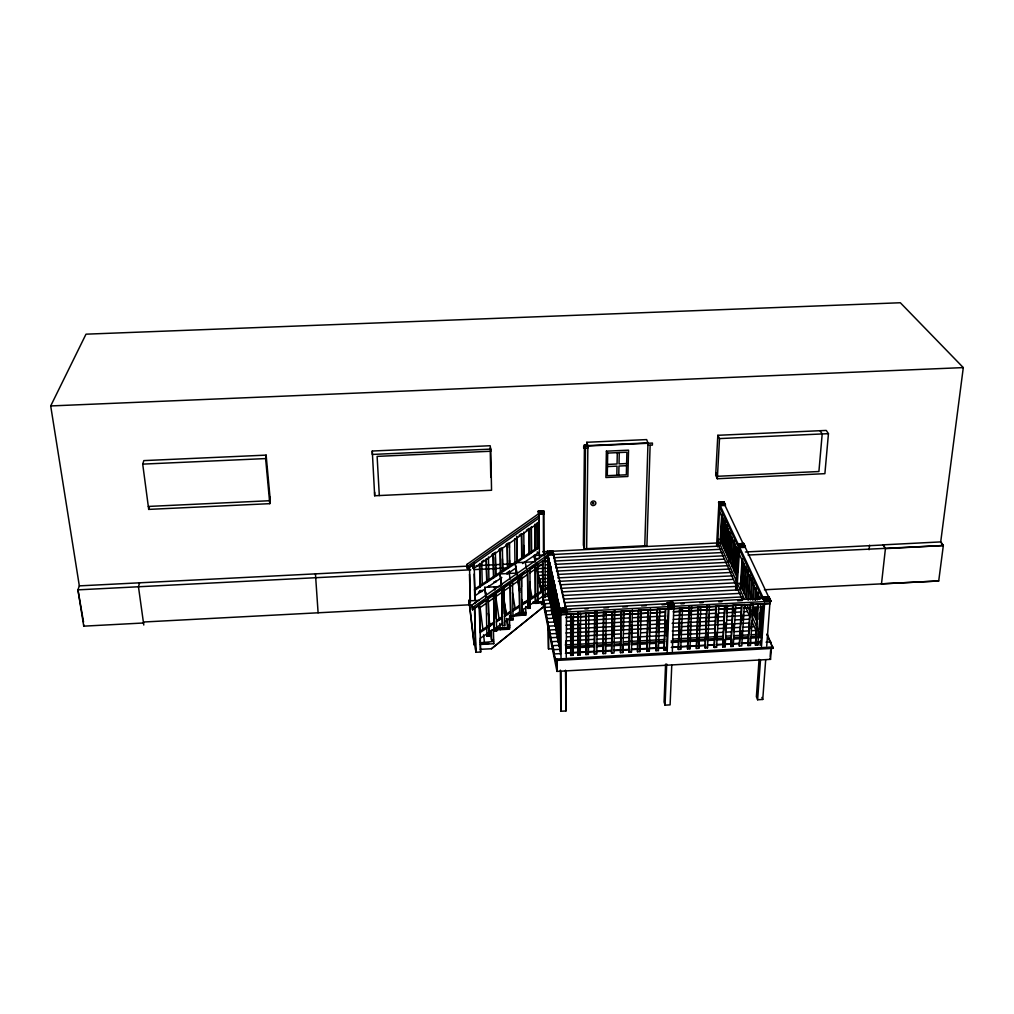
<?xml version="1.0" encoding="UTF-8"?>
<svg xmlns="http://www.w3.org/2000/svg" width="1014" height="1014" viewBox="0 0 1014 1014"><rect width="100%" height="100%" fill="white"/><g stroke="black" fill="none" stroke-linecap="round" stroke-linejoin="round"><path stroke-width="1.5" d="M551.236 570.958L551.489 610.555L551.489 572.099M551.806 643.053L551.806 641.685L558.093 641.342M552.009 572.847L552.237 614.116L552.262 575.534M552.44 551.337L547.611 551.058L548.181 554.151L553.023 553.391L548.181 553.631L547.611 551.058M552.63 647.059L552.63 645.664L558.942 645.322M552.807 576.472L553.036 617.868L553.074 577.625M553.188 553.974L553.2 551.844M553.441 651.064L553.441 649.67L559.741 649.34M547.813 555.203L553.593 554.912L553.593 554.138L547.788 554.43L547.104 551.363L560.729 612.684M553.999 581.808L553.961 622.203L553.745 580.642L555.114 587.207M554.316 655.323L554.328 653.941L560.641 653.586M554.633 584.634L554.835 626.335L554.886 585.8M767.066 635.233L767.167 633.851L772.998 648.352L555.38 660.507L542.553 596.6M555.533 590.275L555.735 630.569L555.799 589.894M556.394 594.103L556.585 634.536L556.661 593.735M556.813 670.33L556.787 659.341L557.054 660.406M771.362 648.453L770.526 659.366L556.99 671.407L556.838 659.341M557.256 597.994L557.434 638.567L557.523 599.211M558.182 600.542L558.346 642.838L558.448 603.343M559.069 604.559L559.221 646.995L559.335 607.31M560.362 611.886L566.94 611.531L566.927 612.342L560.349 612.697L559.525 608.159M560.159 608.4L565.597 607.563L566.319 611.239L560.856 611.531L560.159 607.855M560.235 611.328L560.108 651.153L559.956 608.565L560.235 609.807M560.362 670.14L560.856 711.245L565.964 710.941L566.167 671.205M560.412 654.486L560.552 611.632L561.046 658.986M673.22 602.544L674.424 606.841L668.289 607.171L667.085 602.861L673.22 602.544L673.182 603.355L762.946 598.26L764.353 601.251L770.425 600.922L770.234 603.507L560.653 614.725L560.666 612.469M560.856 611.531L566.319 610.694M560.856 711.245L560.996 671.496M565.52 670.229L565.964 710.941M570.426 652.636L565.939 652.889L565.66 642.217M566.078 608.615L566.078 607.804M566.243 657.161L566.471 614.218M570.679 614.116L570.705 655.437L573.125 655.298L573.442 613.66M570.705 655.437L570.983 613.8M573.1 617.133L573.125 655.298M577.841 613.736L577.777 655.044L580.198 654.905L580.616 613.28L578.17 613.407L577.967 612.621M577.777 655.044L578.17 613.407M580.198 622.9L580.198 654.905M647.908 445.298L652.37 445.095L652.446 443.067L583.696 446.173L583.684 448.201L587.841 448.011L586.789 444.677L584.444 444.778L583.367 545.088L584.368 548.802L646.932 545.646L650.139 445.197M584.368 548.802L585.484 448.125L584.444 444.778M586.789 444.677L586.814 442.281L646.64 439.594L647.984 442.903L644.765 545.836M586.65 548.751L587.879 445.615L586.814 442.281M586.079 613.293L585.915 654.588L588.323 654.448L588.868 612.836M585.915 654.588L586.409 612.976M588.31 630.163L588.323 654.448M594.686 611.265L594.394 654.119L596.802 653.979L597.246 611.581M594.394 654.119L594.8 611.721M596.739 635.854L597.107 612.697M603.469 612.355L603.102 653.637L605.51 653.498L606.296 611.911M603.102 653.637L603.85 612.038M605.51 633.839L605.51 653.498M605.916 612.228L605.865 615.371L612 615.042M612.063 611.898L611.581 653.155L613.99 653.029L614.661 610.656M611.581 653.155L612.443 611.581L614.89 611.442M616.816 475.236L617.019 466.136L607.449 466.579M617.298 452.637L617.057 463.981L607.487 464.425M613.964 636.45L614.535 610.2M618.768 475.148L618.971 466.047L626.563 465.692M619.262 452.548L619.022 463.892L626.614 463.537M621.1 611.417L620.505 652.661L622.913 652.534L623.94 610.96L621.506 611.087L620.505 652.661M622.697 645.183L622.913 652.534M623.116 628.262L623.534 611.29M629.745 610.948L629.048 652.192L631.456 652.053L632.368 609.706M629.048 652.192L630.176 610.631M631.798 624.725L631.253 644.701L637.286 644.372M638.3 610.491L637.502 651.723L639.897 651.584L641.178 610.035L638.731 610.174L637.502 651.723M639.935 636.551L639.897 651.584M640.354 622.723L640.734 610.365M647.832 609.984L646.919 651.191L649.315 651.064L650.468 608.742M646.919 651.191L648.288 609.655M649.492 632.964L650.063 616.068M657.009 609.49L655.982 650.696L658.378 650.557L659.911 609.034L657.478 609.173L655.982 650.696M658.137 644.739L658.378 650.557M658.58 632.47L659.151 617.108M493.615 639.999L491.587 640.189L491.384 630.163L509.573 629.187L509.636 625.08M665.285 609.046L664.145 650.24L666.553 650.101L668.201 608.59M664.145 650.24L665.767 608.73M667.681 602.569L668.682 606.03L673.816 605.764L668.708 605.485L667.681 602.569L672.802 602.291L674.424 606.841M666.73 633.56L667.275 619.731M665.577 664.132L664.069 701.98L665.057 705.161L670.102 704.869L671.762 665.311M666.135 649.949L666.261 646.793M666.692 635.753L667.326 619.985M667.085 602.861L668.226 607.018M665.057 705.161L666.705 664.018M667.149 653.067L668.923 608.742M672.802 602.291L673.816 605.764M672.345 651.254L673.79 607.487M679.608 608.286L678.303 649.454L680.698 649.315L682.561 607.83M678.303 649.454L680.128 607.956M680.863 634.308L681.421 622.038M682.029 608.159L681.89 611.29L688.81 610.922M689.026 606.22L687.543 648.935L689.938 648.808L691.624 606.537M687.543 648.935L689.203 606.664M690.052 635.334L690.572 624.599M691.003 615.397L691.383 607.652M697.898 607.31L696.377 648.44L698.76 648.314L700.877 606.841M696.377 648.44L698.443 606.98M699.14 630.252L699.685 619.516M700.319 607.171L700.154 610.314L706.593 609.959M706.834 605.269L705.123 647.959L707.519 647.832L709.432 605.586M705.123 647.959L707.024 605.713M717.823 435.298L715.681 475.3L717.329 478.735L824.889 473.665L828.451 433.662L826.258 430.43L717.823 435.298L719.496 438.58L717.329 478.735M707.772 632.837L707.354 640.506L714.021 640.138M708.266 623.635L708.761 614.433M718.584 502.982L718.634 502.247L724.173 501.981L725.416 505.428L719.851 505.694L718.901 502.969M716.594 545.532L718.939 502.234L720.168 505.682M719.192 502.424L723.793 501.715L724.845 504.478L720.244 504.706L719.192 502.424L723.768 502.209L725.416 505.428M717.494 546.876L719.712 506.987M719.851 505.694L719.889 504.947L725.466 504.68M720.244 504.706L719.218 501.93M715.909 606.347L714.173 647.452L716.556 647.325L718.926 605.878L716.505 606.004L714.173 647.452M720.244 539.74L721.664 514.643M720.536 543.567L722.196 514.047M721.867 543.339L723.286 518.167M724.135 502.716L724.173 501.981M716.835 632.343L716.404 639.999L722.551 639.657M717.367 623.141L717.887 613.939M722.31 544.341L723.743 519.143M723.286 532.375L723.464 529.333M723.514 547.053L724.972 521.779M723.971 548.067L725.517 521.196M724.3 546.635L724.478 543.58M725.187 531.387L725.53 525.29M725.073 550.526L726.556 525.011M725.53 551.553L727.025 526.013M726.683 554.113L728.179 528.522M727.139 555.152L728.559 531.032M728.356 540.044L728.534 536.976M724.541 605.878L722.703 646.983L725.086 646.843L727.57 605.421L725.149 605.548L722.703 646.983M728.432 558.03L729.953 532.337M728.724 561.959L730.422 533.351M729.243 555.913L729.611 549.753M730.257 538.979L730.625 532.819M725.492 630.34L725.948 622.672M726.493 613.483L726.962 605.751M730.181 561.933L731.626 537.673M730.65 562.998L732.197 537.179M731.284 555.203L731.563 550.577M732.057 566.142L733.629 540.259M732.539 567.206L734.111 541.299M733.844 570.134L735.429 544.15M734.326 571.212L735.822 546.736M734.478 571.097L734.668 567.979M735.34 557.079L735.632 552.415M732.754 605.434L730.815 646.526L733.198 646.4L735.796 604.978L733.376 605.105L730.815 646.526M735.594 574.063L737.216 547.991M737.71 549.043L736.075 575.141L720.092 539.397L717.899 539.511L736.303 580.921M736.367 573.544L736.658 568.854M737.343 557.915L737.736 551.667M745.341 546.622L739.624 546.901L739.586 547.674L738.217 543.884L743.908 543.605L745.341 546.622L745.29 547.395L739.523 547.547M735.619 589.806L738.407 547.129L739.561 549.588L736.886 590.072M738.775 544.1L743.592 543.339L744.77 546.381L739.954 546.635L738.775 544.1L743.566 543.859L745.29 547.395M733.629 629.884L734.009 623.762M734.681 613.039L734.973 608.438L741.196 608.108M737.406 572.859L737.698 568.246M738.369 557.472L738.661 552.858M739.954 546.635L738.8 543.58M740.461 584.926L742.134 558.6M740.765 589.007L742.641 559.703M743.858 544.366L743.908 543.605M742.172 588.779L743.782 563.923M741.399 604.978L739.345 646.057L741.728 645.918L744.453 604.509M742.679 589.907L744.39 563.467M739.345 646.057L742.033 604.636M743.516 580.921L743.82 576.358M744.035 592.937L745.759 566.42M741.69 637.084L742.096 630.949M742.793 620.226L743.199 614.104M744.542 594.077L746.279 567.536M745.455 581.706L745.759 577.131M745.987 597.309L747.85 569.133M748.269 571.82L746.507 598.463L739.738 583.342L737.432 583.456L744.453 599.287M315.443 573.861L318.104 612.798M748.028 600.06L749.714 574.925M748.649 599.654L750.233 576.066M750.373 599.844L751.868 577.765M750.17 604.509L748.015 645.576L750.398 645.436L753.237 604.04L750.829 604.167L748.015 645.576M751.006 599.439L752.287 580.49M752.629 600.022L753.858 581.973M750.892 628.946L751.311 622.824M751.83 615.156L752.261 609.034M752.641 608.717L752.439 611.734L756.482 620.771M753.263 599.692L754.188 586.143M753.922 615.054L754.441 607.5M754.961 599.958L755.798 587.879M754.454 615.828L754.885 609.604M755.531 600.263L755.962 594.027M754.454 616.246L755.088 607.183M755.607 599.629L756.343 589.045M755.937 619.554L756.786 607.437M757.319 599.857L757.851 592.277M757.699 604.103L755.455 645.158L757.838 645.031L760.779 603.634M757.965 599.528L758.396 593.469M755.455 645.158L758.371 603.774M759.537 599.426L759.752 596.384M757.927 634.663L758.358 628.541M759.017 619.351L759.448 613.229M761.299 606.765L759.765 628.135L762.122 633.408M760.323 629.364L761.958 606.448M762.82 597.474L764.404 601.746L770.741 601.416L770.805 600.605L769.157 597.132L762.82 597.474L764.391 601.746M759.068 659.328L756.381 696.732L757.623 699.761L762.743 699.457L765.671 660.013M760.082 645.297L760.411 640.62M762.832 607.018L760.741 636.07L751.298 636.602M768.866 600.402L764.911 600.618L763.58 597.145L768.827 596.866L770.171 600.339M761.565 632.153L762.008 626.031M762.566 618.375L762.997 612.241M752.122 616.55L761.387 637.514L761.058 642.065L757.382 642.268L757.838 645.031M759.879 607.107L763.593 606.904L763.821 603.774M763.935 607.348L764.163 604.217M757.623 699.761L760.475 660.317M761.501 646.235L764.594 603.622M764.911 600.618L763.58 597.145M768.232 598.133A1.483 0.722 4.8 0 1 767.864 599.122A1.483 0.722 4.8 0 1 765.798 598.805A1.483 0.722 4.8 0 1 766.166 597.816L766.204 597.347M766.723 599.16L766.09 598.501M767.636 597.842L767.306 597.297A1.483 0.722 4.8 0 0 765.671 597.601A1.483 0.722 4.8 0 0 766.064 598.488M768.827 596.866L763.542 597.677M769.094 597.943L769.157 597.132M766.723 645.943L769.892 603.33M770.146 656.666L770.615 650.43M869.087 549.74L869.568 545.202M748.053 555.051L943.337 545.519L885.425 548.612L883.08 544.848L940.713 541.907L943.337 545.519L938.711 580.971L881.407 583.861M881.483 583.988L885.437 548.473L883.08 544.848M470.686 604.737L143.773 622L143.506 622.989L83.744 626.158L77.939 589.856L79.333 585.877L50.7 405.942L86 334.176L900.343 302.755L963.3 367.6L940.713 541.907L943.324 545.659M269.99 497.113L269.509 500.726L148.31 506.442M269.775 503.666L270.256 500.041L266.124 455.121L143.836 460.609L142.708 464.12L148.703 509.396L269.775 503.666L265.617 458.582L266.124 455.121M139.564 582.809L138.462 586.764L143.785 625.017M148.703 509.396L149.426 506.949M83.744 626.158L84.073 625.156M542.566 561.274L542.667 596.435L543.77 606.511L491.422 648.77L480.344 649.302L480.218 643.877M491.422 648.77L543.796 606.587M479.128 600.339L470.42 600.795L469.507 567.181L474.172 563.847M474.362 603.457L475.858 602.405M467.124 564.278L538.814 513.604L539.194 515.746L467.302 566.534L467.124 564.278L467.365 568.613L539.207 517.888M483.957 560.184L481.713 561.769L482.258 585.179M491.917 554.569L494.224 552.947M498.888 549.651L501.22 548.004M505.923 544.695L508.28 543.022M519.143 535.367L521.462 533.732M526.329 530.297L528.864 528.509M472.271 607.056L472.207 604.902L547.18 552.415L548.359 554.671L472.385 607.614L472.499 609.832L548.359 556.889M479.876 629.783L479.318 606.816L479.432 608.045L485.782 603.609M484.591 600.719L479.394 604.344L480.687 652.015L475.883 652.281L474.831 643.37M489.787 597.094L500.181 589.844M504.085 587.119L509.282 583.494M513.173 580.769L524.859 572.618M530.056 568.993L537.851 563.543M545.646 558.106L548.244 556.293M488.317 601.834L527.305 574.659M529.904 572.847L542.896 563.797M545.494 561.984L548.092 560.172L547.877 558.968L548.13 592.797L544.924 594.939M475.883 652.281L474.742 608.159L479.546 604.826M478.507 592.138L481.092 590.389M506.873 572.897L509.446 571.148M485.072 588.931L474.742 595.94L474.641 594.762M487.658 587.182L501.854 577.562M507.025 574.063L516.063 567.929M522.514 563.556L539.296 552.174M504.072 587.524L501.816 589.058L502.424 625.727L504.68 625.6L503.895 586.396L504.326 613.66M480.167 638.326L486.745 633.915M487.949 633.104L493.97 629.073M502.145 623.597L496.378 627.463L496.594 631.076L494.35 631.202L493.501 594.977M510.448 618.033L504.465 622.051L504.68 625.6M512.792 616.461L519.193 612.177M521.754 610.466L527.622 606.537M529.98 604.965L542.477 596.587L555.38 660.507M474.603 590.402L539.283 547.674L539.08 546.546L474.501 589.235L474.844 598.856M479.914 631.291L494.3 621.899M496.911 620.188L502.145 616.766M504.757 615.067L509.991 611.645M512.602 609.934L519.143 605.662M521.754 603.951L542.68 590.287M545.291 588.576L547.902 586.878M480.028 632.584L486.631 628.274M487.835 627.489L493.869 623.547M496.277 621.975L502.057 618.198M504.376 616.689L510.486 612.697M512.729 611.239L519.143 607.044M527.584 601.53L521.703 605.371L521.982 613.85L519.726 613.964L519.143 577.625M529.942 599.996L542.465 591.821M544.911 590.211L548.13 588.12M509.548 627.413L495.909 628.211L509.548 627.501M556.521 633.509L550.196 633.851L550.196 635.22M566.002 632.99L656.071 628.084M659.239 627.919L663.98 627.653M673.461 627.134L678.201 626.88M681.357 626.703L749.308 623.002M558.866 637.299L550.995 637.717L550.995 639.099M566.75 636.855L620.302 633.94M623.458 633.763L637.641 632.99M640.785 632.812L647.084 632.47M650.24 632.292L664.411 631.532M672.295 631.088L714.832 628.769M717.975 628.591L740.03 627.387M743.186 627.222L754.213 626.614M470.42 600.795L469.026 600.199L474.07 643.13L475.452 643.053L475.579 649.632M480.015 642.8L493.641 641.469M481.663 643.801L489.116 643.396M470.395 601.746L469.076 601.809L474.108 644.803L475.427 644.22M480.37 644.46L493.755 643.725L493.425 630.062M565.939 640.899L594.217 639.352M597.347 639.175L611.493 638.414M614.623 638.237L628.769 637.464M631.899 637.286L664.892 635.474M672.738 635.043L705.731 633.243M708.862 633.066L723.007 632.292M726.138 632.115L730.853 631.861M733.997 631.684L748.129 630.911M751.273 630.733L755.988 630.48M565.242 644.967L620.454 641.938M623.61 641.761L664.626 639.504M672.51 639.061L722.995 636.298M726.151 636.108L730.891 635.854M734.035 635.677L748.243 634.903M751.387 634.713L756.127 634.472M565.635 646.843L593.963 645.272M597.107 645.107L611.265 644.321M614.408 644.144L620.707 643.801M623.851 643.624L628.579 643.37M631.722 643.193L664.766 641.368M671.053 641.025L722.982 638.161M726.125 637.983L730.853 637.73M733.997 637.553L748.155 636.767M554.126 622L547.839 622.343L548.511 648.947L553.682 648.668M565.964 648.314L570.451 648.06M572.872 647.933L577.536 647.667M579.957 647.54L585.674 647.224M588.095 647.084L594.153 646.755M596.574 646.615L602.874 646.273M605.282 646.146L611.353 645.804M613.774 645.677L628.845 644.841M639.695 644.245L646.717 643.852M649.125 643.713L655.792 643.345M658.187 643.218L663.967 642.901M671.179 642.496L678.125 642.116M680.521 641.989L687.365 641.609M689.761 641.469L696.2 641.114M704.971 640.633L698.595 640.987L698.76 648.314M730.676 639.213L724.947 639.53L725.086 646.843M739.206 638.744L733.059 639.086L733.198 646.4M741.589 638.605L747.888 638.262M755.329 637.857L750.259 638.136L750.398 645.436M757.712 637.717L761.387 637.514M572.834 652.509L577.498 652.243M579.907 652.116L585.61 651.799M588.031 651.66L594.09 651.33M596.498 651.191L602.785 650.849M605.193 650.709L611.265 650.38M613.673 650.24L620.175 649.885M622.583 649.746L628.718 649.404M631.126 649.277L637.16 648.935M639.555 648.808L646.564 648.415M655.627 647.908L648.973 648.288L649.315 651.064M658.023 647.781L663.79 647.464M666.832 647.287L666.185 647.325L666.553 650.101M672.383 646.983L677.935 646.678M687.162 646.159L680.318 646.539L680.698 649.315M695.972 645.677L689.545 646.032L689.938 648.808M698.367 645.538L704.73 645.196M707.113 645.056L713.767 644.689M716.15 644.562L722.285 644.22M724.668 644.08L730.384 643.763M732.767 643.637L738.914 643.294M741.297 643.155L747.572 642.813M749.954 642.686L755.012 642.394M565.381 653.32L611.214 650.785M614.37 650.608L628.591 649.822M631.76 649.644L666.528 647.718M671.268 647.452L704.451 645.614M707.607 645.436L713.932 645.081M717.088 644.904L721.829 644.638M724.997 644.473L739.219 643.675M742.375 643.51L747.115 643.244M750.284 643.066L761.337 642.458M766.077 642.192L770.817 641.925L770.716 643.307L768.84 639.15M555.38 659.113L773.112 646.97M521.678 599.54L522.235 602.608L528.345 602.278M543.783 601.505L532.946 602.075L532.933 603.355L543.783 602.848M535.329 602.24L537.585 602.126L537.813 603.267L535.557 603.381L535.329 602.24L535.139 565.989M543.732 602.633L541.641 602.734L541.653 604.61L543.745 604.496M551.895 603.343L544.024 603.748L544.024 605.092L545.595 605.003M564.481 602.658L740.778 593.342M552.668 606.98L544.772 607.399L544.772 608.742M565.318 606.309L742.349 596.904M527.445 571.351L527.952 608.4L530.208 608.286L529.916 567.789M766.153 597.753L768.866 597.614M566.37 609.072L667.06 603.71M522.844 609.3L523.389 612.38L525.797 612.253M551.819 610.707L545.507 611.024L545.519 612.393M565.989 609.934L570.717 609.706M584.888 608.92L588.044 608.78M603.799 607.918L608.527 607.69M622.697 606.904L627.425 606.676M641.596 605.903L646.324 605.675M662.079 604.813L665.235 604.661M680.977 603.799L684.133 603.66M699.875 602.798L703.032 602.646M718.774 601.784L721.943 601.644M737.685 600.782L742.413 600.542M764.962 600.073L770.222 599.794M525.81 613.331L516.101 613.85L516.101 615.473M764.442 600.934L770.805 600.605M668.302 606.347L674.462 606.017M560.273 612.342L770.665 601.251M525.822 615.029L509.51 615.904L525.822 615.029L525.734 606.549M552.617 614.471L546.293 614.801L546.293 616.157M595.015 612.507L597.461 612.38M689.495 607.449L691.916 607.323M707.328 606.499L709.749 606.372M560.615 614.535L770.234 603.507M510.764 619.985L513.021 619.858L512.526 581.516L510.257 583.151L510.764 619.985L510.093 583.557M566.116 617.501L577.815 616.88M580.262 616.74L586.041 616.436M588.488 616.309L594.61 615.98M597.056 615.84L603.419 615.498M614.433 614.915L621.024 614.56M623.458 614.433L629.669 614.091M632.102 613.964L638.199 613.635M640.633 613.508L647.731 613.128M650.164 612.988L656.895 612.633M659.315 612.507L665.159 612.19M673.524 611.734L679.469 611.417L673.195 611.784M691.231 610.783L697.733 610.441M709.001 609.832L715.732 609.477M718.153 609.338L724.364 609.008M726.772 608.882L732.564 608.565M743.604 607.982L749.954 607.639M752.363 607.5L757.483 607.234M553.365 618.223L547.053 618.553L547.066 619.909M565.977 617.539L594.356 616.018M597.512 615.84L647.971 613.14M651.127 612.963L665.311 612.202M682.65 611.277L715.77 609.503M718.926 609.325L740.993 608.147M744.149 607.969L747.305 607.804M566.699 621.316L629.555 617.932M632.698 617.767L665.704 615.98M673.562 615.561L706.568 613.787M709.711 613.609L715.998 613.28M719.141 613.102L723.857 612.849M727 612.684L741.145 611.924M744.289 611.746L747.432 611.581M506.379 618.426L507.608 626.208L509.649 626.107L509.522 617.349M554.937 625.815L548.612 626.145L548.511 648.947M565.977 625.207L665.425 619.846M673.309 619.402L723.819 616.689M726.975 616.499L749.08 615.321M555.71 629.669L549.411 630.011L549.411 631.38M566.712 629.073L646.97 624.725M650.113 624.548L665.843 623.699M672.143 623.344L714.616 621.05M717.773 620.872L724.059 620.53M727.203 620.365L731.931 620.112M735.074 619.934L749.232 619.174M486.771 635.119L486.935 636.298L489.179 636.171L488.216 597.233M547.826 568.157L536.824 568.715L541.552 591.758M555.672 567.751L723.717 559.158M501.512 585.205L499.953 573.949L516.937 573.075M537.521 572.073L542.249 571.833M545.405 571.668L548.549 571.516M556.445 571.11L726.746 562.364M547.636 574.976L538.206 575.458L538.219 576.763M558.625 574.406L728.267 565.66M548.384 578.411L538.916 578.893L538.916 580.198L540.449 580.122M557.839 577.917L729.763 569.031M493.793 582.061L495.935 581.947L495.77 580.908M547.484 581.96L539.625 582.366L539.638 583.684M558.486 581.377L731.322 572.428M485.883 597.36L484.692 587.347L500.079 586.548M548.232 585.433L540.348 585.851L540.348 587.157M560.856 584.774L732.83 575.825M561.503 588.323L732.869 579.387M537.521 573.379L541.07 590.706L542.629 590.642M562.326 591.859L735.974 582.797M545.697 596.435L548.84 596.27M562.998 595.522L736.037 586.422M545.088 557.763L545.164 597.449L542.896 597.576L542.794 560.843M470.521 602.836L469.203 602.899L469.026 600.199M549.613 599.857L543.289 600.199L543.289 601.53M563.822 599.109L739.168 589.856M542.896 551.73L547.636 551.502M552.364 551.261L717.95 542.921M539.499 558.461L534.771 558.701L534.784 559.994L534.099 555.457L545.101 554.899M552.947 554.506L719.42 546.102M739.992 546.115L744.796 545.874M534.112 556.737L535.595 556.661M739.409 547.307L743.439 547.104M745.113 547.015L770.741 601.416M553.695 557.751L720.827 549.284M517.039 575.001L515.061 562.745L535.607 561.731M544.873 561.553L548.016 561.388M554.303 561.072L722.336 552.529M79.333 585.877L468.24 566.091M476.124 565.685L499.75 564.481M502.906 564.329L513.933 563.759M745.429 551.984L883.055 544.987M539.283 565.178L542.439 565.026M545.595 564.849L548.751 564.709M555.051 564.367L723.768 555.786M470.75 569.792L77.939 589.856L83.541 622.089M473.893 569.627L508.458 567.865M764.417 589.768L938.711 580.971M538.688 510.993L543.276 510.764L543.719 513.059L539.118 513.287L538.688 511.348L543.276 510.764M538.206 511.145L543.707 510.891L544.252 513.249L544.252 513.997L538.738 514.263L538.206 511.145L538.738 513.515L544.252 513.249M720.282 504.199L724.871 503.983M719.699 505.352L725.264 505.086M372.277 451.027L374.673 495.77L491.549 490.256L490.738 449.101L490.155 445.729L372.277 451.027L372.277 454.449L490.738 449.101M142.708 464.12L265.617 458.582M719.496 438.58L828.451 433.662M587.879 445.615L647.984 442.903M50.7 405.942L963.3 367.6M472.663 564.925L472.739 568.322L474.07 568.271L539.207 522.324L539.03 521.348M766.394 598.615L766.749 598.691A1.483 0.722 4.8 0 0 768.359 598.387A1.483 0.722 4.8 0 0 767.978 597.5L767.661 597.385M472.156 604.851L472.499 609.832M547.18 552.427L547.687 554.455M547.75 555L547.636 554.404M820.022 430.709L822.189 433.954L818.906 471.523L717.456 476.288L715.808 472.866M723.755 502.817L743.452 544.391M718.634 502.247L763.428 598.247M718.825 505.099L762.756 599.375M719.471 511.284L760.044 598.932M762.946 605.497L763.593 606.904M771.286 644.574L772.998 648.352M747.648 606.486L749.574 610.796M770.019 658.225L770.526 659.366M717.671 543.758L736.025 585.332M737.153 587.879L742.248 599.439M745.442 606.651L749.904 616.766M751.818 621.1L755.645 629.757M764.264 601.099L764.011 600.503L764.239 601.441M761.907 697.442L762.743 699.457M716.061 646.045L716.556 647.325M707.037 646.552L707.519 647.832M631.076 650.773L631.456 652.053M566.927 612.342L552.884 551.071L553.593 554.912M544.252 513.997L543.707 510.891M552.44 550.817L553.771 556.483M554.113 558.004L556.572 568.664M557.269 571.719L558.663 577.803M559.36 580.857L566.319 611.239M548.992 559.728L548.321 556.673L548.46 597.385M551.033 568.892L549.715 562.593L549.981 603.469L549.968 563.708M551.717 571.947L553.074 578.056M555.799 590.262L557.155 596.371M557.839 599.426L559.348 605.789M547.573 555.786L560.653 614.725M547.877 558.955L548.156 560.184L548.092 557.028M546.99 593.317L547.801 596.422M537.255 551.857L537.471 552.871M544.924 596.321L545.164 597.449M538.117 573.962L541.894 592.328M534.099 555.457L535.227 560.919M543.77 606.511L556.99 671.407M525.277 562.25L526.456 568.385M529.701 585.192L532.058 597.474M530.208 608.286L529.815 581.821M515.061 562.745L517.267 575.001M518.369 581.136L519.751 588.804M518.141 581.111L519.776 590.262M517.609 580.109L519.814 592.404M490.193 447.871L490.789 451.243L377.119 456.389L379.312 495.554M509.7 571.161L509.877 572.2M509.218 573.468L510.181 579.146M512.476 592.607L515.315 609.3M512.831 618.705L513.021 619.858M499.953 573.949L501.677 584.825M503.413 595.712L506.379 614.37M504.199 602.177L506.151 614.522M508.825 624.434L509.32 627.552M504.173 604.433L505.897 615.321M502.424 625.727L501.664 589.451M494.3 586.853L494.769 589.933M495.681 596.017L499.319 620.34M499.775 623.382L500.485 629.669M488.938 585.699L489.078 586.751M493.679 643.041L493.755 643.725M484.692 587.347L485.959 596.498M488.266 613.28L489.952 625.486M488.875 620.441L489.711 626.525M490.345 631.076L491.587 640.189M489.179 636.171L488.254 598.767M482.258 590.363L482.398 591.428L480.268 591.542L480.129 590.478M479.964 606.714L482.981 630.087M483.577 634.764L484.553 643.649M480.344 649.302L480.687 652.015M475.452 643.053L474.463 607.158M467.188 566.344L467.365 568.613M469.482 574.279L470.204 600.656M474.146 563.011L475.11 600.542M474.197 574.051L474.603 589.552M474.07 643.13L474.108 644.803M479.597 563.48L480.116 585.306M479.495 564.012L480.053 587.372M479.318 603.469L479.432 608.045M480.116 639.783L480.192 642.534M485.795 592.252L485.896 596.409M486.137 599.895L486.935 636.298M488.456 557.016L488.951 580.49M486.34 558.727L486.847 582.175M486.226 559.259L486.695 581.123M495.377 552.136L495.821 575.673M495.339 557.561L495.656 574.684M495.884 593.051L496.594 631.076M495.719 591.923L496.226 618.806M493.248 553.847L493.704 577.359M493.121 554.392L493.577 577.891M493.641 594.584L494.35 631.202M490.256 450.977L490.776 477.404M500.257 548.916L500.65 572.492M500.117 549.461L500.51 573.024M502.412 548.764L502.767 570.793M502.247 547.966L502.298 551.084M502.424 558.891L502.602 569.805M501.081 577.308L501.22 585.762M509.484 543.77L509.788 565.875M509.307 542.984L509.37 547.674M509.548 560.197L509.636 566.458M507.317 543.922L507.659 567.574M507.165 544.493L507.507 568.119M507.507 618.92L507.608 626.208M514.668 538.738L514.973 564.038M519.726 613.964L519.333 577.22L521.602 575.673L521.982 613.85M516.823 537.002L517.102 562.339M516.633 536.229L516.912 561.35M516.164 566.991L516.227 572.428M523.794 532.084L524.023 557.738M523.731 545.494L523.82 556.509M523.363 609.566L523.389 612.38M521.64 533.605L521.88 557.827M522.235 602.608L522.248 603.989M521.475 535.633L521.69 558.321M521.411 576.104L521.513 586.891M529.245 528.243L529.435 554.062M529.054 528.763L529.232 554.557M527.648 570.895L527.952 608.4M535.177 524.061L535.316 549.943M535.354 565.508L535.557 603.381M534.974 524.593L535.113 550.45M531.399 526.722L531.564 552.453M531.209 527.534L531.374 552.807M374.648 492.196L374.673 495.77M539.118 513.287L543.719 513.059M539.359 556.509L539.194 514.111L543.872 513.895L543.973 555.989M538.713 511.943L538.814 515.733M538.751 521.183L538.852 547.37M537.635 563.961L537.813 603.267M537.344 522.527L537.458 548.321M537.407 562.821L537.585 602.126M537.128 523.363L537.243 548.688M543.365 511.715L543.479 552.884M541.07 589.388L541.083 590.718M549.233 561.959L549.258 600.073L548.992 559.335M547.788 554.43L547.788 555.203M547.915 593.114L547.915 596.232M547.23 552.148L547.23 554.278M550.716 567.041L550.716 606.917L550.463 565.926M671.75 603.381A1.483 0.748 2.8 0 1 671.813 604.433A1.483 0.748 2.8 0 1 669.722 604.382A1.483 0.748 2.8 0 1 669.658 603.33M766.508 597.753A1.483 0.722 4.8 0 1 767.268 597.766M742.666 544.277A1.394 0.646 3.8 0 1 742.806 545.19A1.394 0.646 3.8 0 1 740.841 545.152A1.394 0.646 3.8 0 1 740.714 544.239M606.385 451.167L605.903 477.518L627.881 476.491L628.541 450.165L606.385 451.167M607.703 453.081L607.285 475.68L626.348 474.793L626.893 452.206L607.703 453.081M592.721 503.134C593.558 505.428 594.673 501.385 592.721 503.134M723.21 502.982L720.599 502.931L723.21 502.982M723.248 502.437L720.624 502.399L723.248 502.437M542.477 511.778L539.854 511.728L542.477 511.778M542.477 511.348L539.854 511.297L542.477 511.348M549.55 552.769A1.382 0.659 0 0 0 551.679 552.25A1.382 0.659 0 0 0 549.651 551.629A1.382 0.659 0 0 0 549.55 552.769M549.55 552.389A1.382 0.659 0 0 0 551.679 551.87A1.382 0.659 0 0 0 549.651 551.261A1.382 0.659 0 0 0 549.55 552.389M562.58 609.959A1.483 0.748 0.4 0 0 564.849 609.351A1.483 0.748 0.4 0 0 562.669 608.654A1.483 0.748 0.4 0 0 562.58 609.959M562.58 609.477A1.483 0.748 0.4 0 0 564.849 608.882A1.483 0.748 0.4 0 0 562.669 608.185A1.483 0.748 0.4 0 0 562.58 609.477M669.747 603.799A1.483 0.748 2.8 0 0 672.206 603.52A1.483 0.748 2.8 0 0 670.33 602.569A1.483 0.748 2.8 0 0 669.747 603.799M740.879 544.594A1.394 0.634 3.8 0 0 743.161 544.353A1.394 0.634 3.8 0 0 741.335 543.529A1.394 0.634 3.8 0 0 740.879 544.594M592.67 505.492A2.548 2.256 -16.4 0 0 595.801 502.551A2.548 2.256 -16.4 0 0 591.606 501.74A2.548 2.256 -16.4 0 0 592.67 505.492"/></g></svg>
